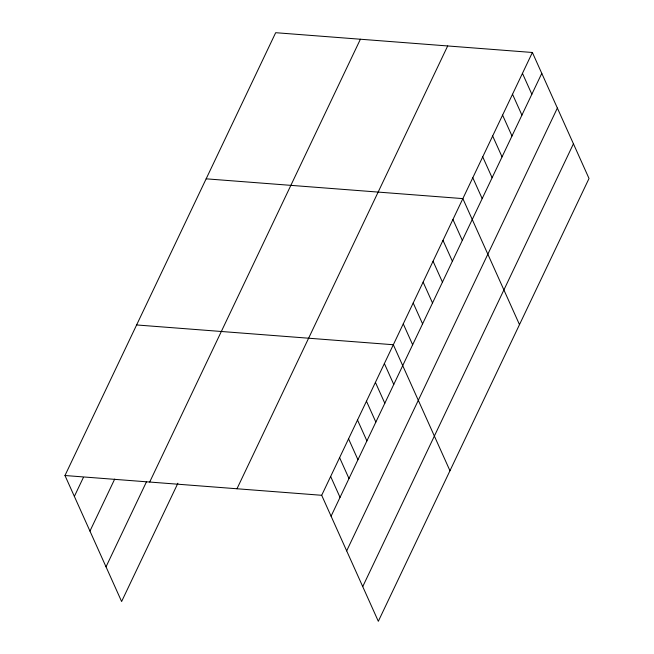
<?xml version="1.0" encoding="UTF-8"?>
<svg xmlns="http://www.w3.org/2000/svg" width="654" height="654" viewBox="0 0 654 654"><rect width="100%" height="100%" fill="white"/><g stroke="black" fill="none" stroke-linecap="round" stroke-linejoin="round"><path stroke-width="0.98" d="M177.896 483.224L121.611 601.516L64.975 475.515L275.677 32.7L532.389 52.483L589.025 178.485L378.323 621.3L321.694 495.291L532.389 52.483M74.368 496.402L83.32 477.584M89.958 531.089L114.687 479.112M106.022 566.83L146.529 481.696M149.692 482.039L360.395 39.232M236.977 488.767L447.679 45.952M331.079 516.186L541.782 73.371M346.669 550.872L557.371 108.057M362.733 586.613L573.435 143.798M206.149 178.828L462.86 198.612L519.489 324.613M136.612 324.956L393.332 344.74L449.96 470.741M64.975 475.515L321.694 495.291M522.456 73.354L531.849 94.25M512.523 94.233L521.917 115.12M502.591 115.104L511.984 135.999M492.658 135.983L502.051 156.878M482.726 156.862L492.119 177.749M472.793 177.733L482.186 198.628M452.928 219.482L462.321 240.378M442.995 240.361L452.388 261.248M433.062 261.232L442.447 282.127M423.13 282.111L432.515 302.998M413.197 302.99L422.582 323.877M403.265 323.861L412.649 344.756M384.372 363.559L393.765 384.446M375.421 382.377L384.814 403.265M366.469 401.196L375.854 422.083M357.509 420.015L366.902 440.902M348.557 438.834L357.942 459.729M339.606 457.653L348.991 478.548M330.646 476.472L340.039 497.367"/></g></svg>
